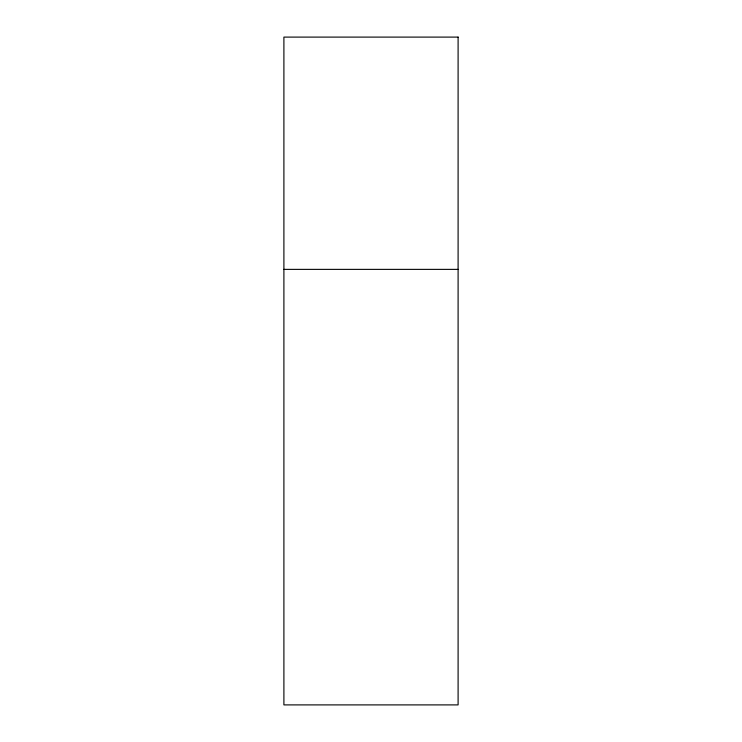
<?xml version="1.0" encoding="UTF-8"?>
<svg xmlns="http://www.w3.org/2000/svg" width="742" height="742" viewBox="0 0 742 742"><rect width="100%" height="100%" fill="white"/><g stroke="black" fill="none" stroke-linecap="round" stroke-linejoin="round"><path stroke-width="1.11" d="M283.898 269.374L458.102 269.374M458.102 37.1L283.898 37.1L283.898 704.9L458.102 704.9L458.102 37.1"/></g></svg>
